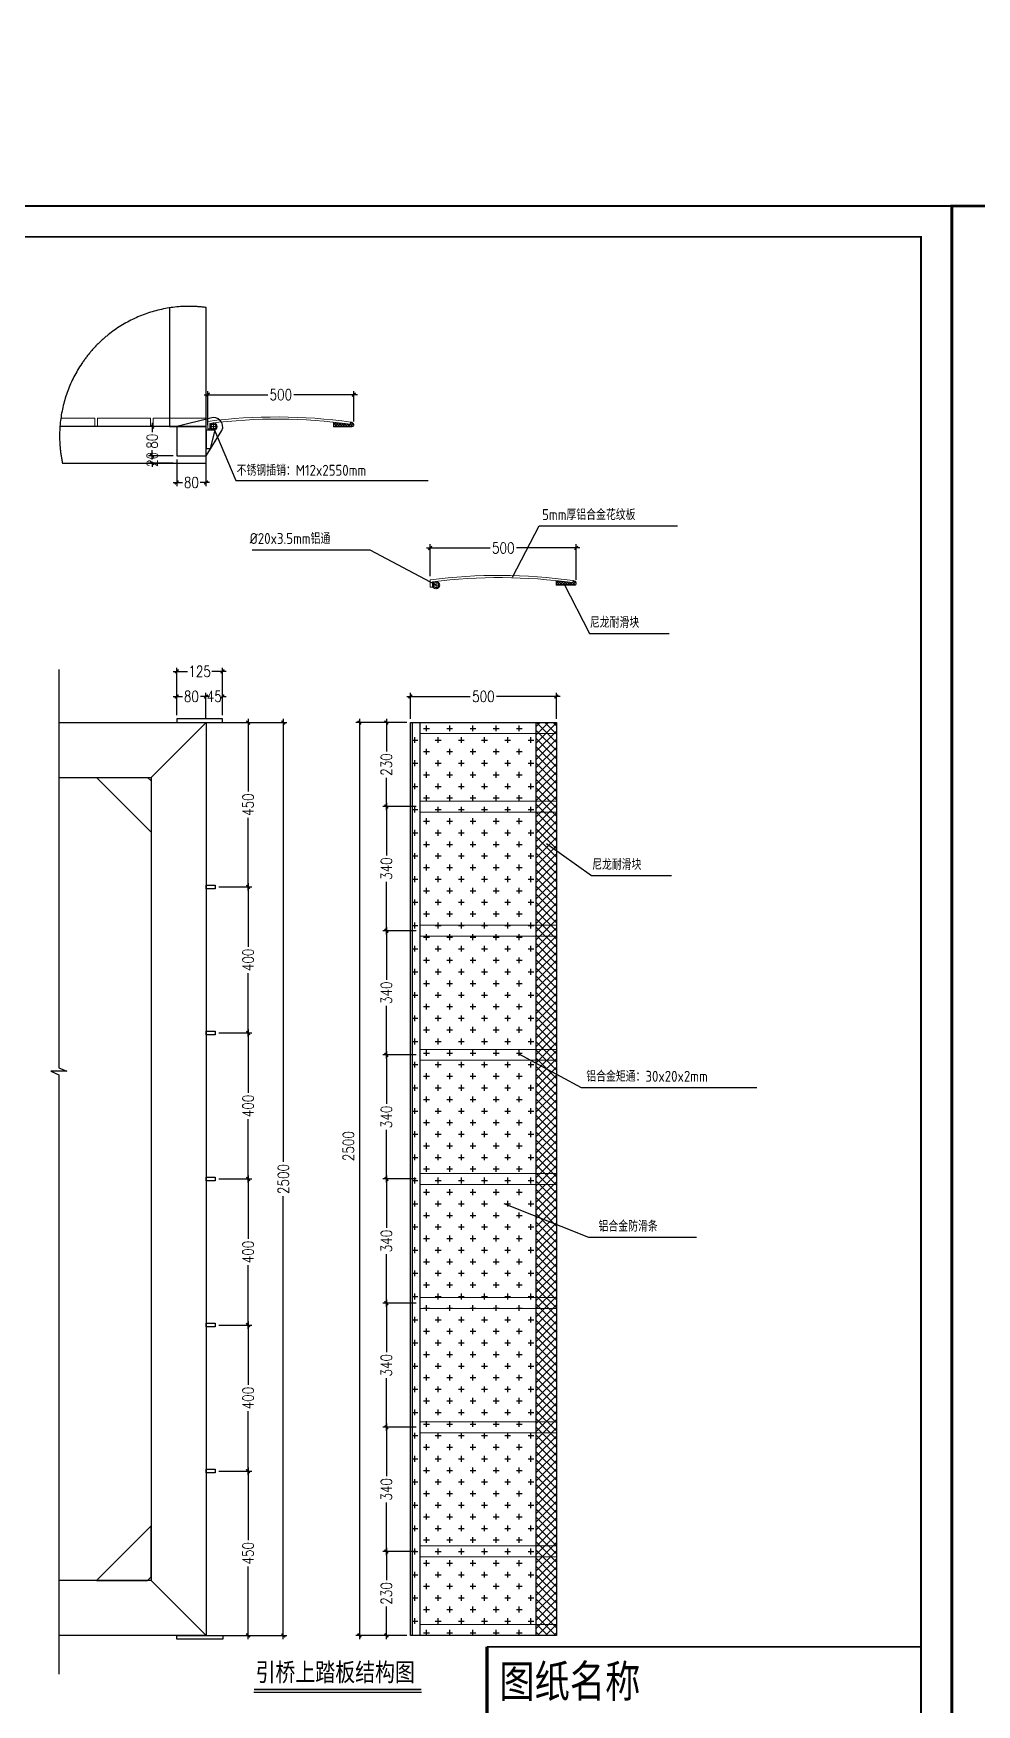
# Model space of a CAD drawing. Extents: x 15372 to 116961, y 24572 to 128109.
# Drawn here: x 28356 to 30938, y 27989 to 32566 of the extents above; entities that cross this region are included whole.
import ezdxf
from ezdxf.enums import TextEntityAlignment as Align

# ---------------------------------------------------------------- set-up
doc = ezdxf.new("R2010")
doc.units = 0
doc.header["$LTSCALE"] = 1000
doc.header["$MEASUREMENT"] = 0
for name, pattern in [('CENTER', [2, 1.25, -0.25, 0.25, -0.25]), ('DASH', [0.35, 0.25, -0.1]), ('DASHED', [0.75, 0.5, -0.25]), ('PHANTOM2', [1.25, 0.625, -0.125, 0.125, -0.125, 0.125, -0.125])]:
    doc.linetypes.add(name, pattern=pattern)
doc.layers.add('1', color=7, linetype='Continuous', true_color=0xffffff)
for name, color, linetype in [('100x100铝方通', 3, 'Continuous'), ('hjh文字', 7, 'Continuous'), ('HR-Aluminous', 4, 'Continuous'), ('HR-Break', 1, 'PHANTOM2'), ('HR-dimension', 9, 'Continuous'), ('HR-hatch', 8, 'Continuous'), ('HR-Index symbol', 35, 'Continuous'), ('HR-Zhuliang', 3, 'Continuous'), ('SGIDI_TK_TEXT', 3, 'Continuous'), ('标注', 9, 'Continuous'), ('连接端梁', 130, 'Continuous'), ('铝条', 31, 'Continuous'), ('铝通', 4, 'Continuous')]:
    doc.layers.add(name, color=color, linetype=linetype)
doc.layers.add('YLW-Background', color=45, linetype='Continuous', lineweight=5)
doc.layers.add('图框', color=7, linetype='Continuous', lineweight=13)
doc.styles.add('HZTXT', font='txtw.shx', dxfattribs={"width": 0.8, "bigfont": 'hztxtw.shx'})
doc.styles.get("Standard").update_dxf_attribs({"font": 'gbenor.shx', "bigfont": 'gbcbig.shx'})
doc.styles.add('工程字体', font='', dxfattribs={"width": 0.8})
doc.styles.get('工程字体').set_extended_font_data('SimSun')
doc.dimstyles.new('HR-A3-DIM-10', dxfattribs={"dimscale": 10, "dimtxt": 3, "dimasz": 1, "dimexe": 1, "dimexo": 1, "dimgap": 0.5, "dimtad": 0, "dimdec": 1, "dimrnd": 0.0005, "dimzin": 9, "dimdsep": 46, "dimtxsty": 'HZTXT', "dimblk": 'ARCHTICK', "dimcen": 0, "dimdle": 1, "dimclrd": 9, "dimclre": 9, "dimclrt": 2, "dimazin": 2, "dimtfac": 1, "dimtdec": 1, "dimtix": 1, "dimtofl": 0, "dimtmove": 2, "dimatfit": 3, "dimldrblk": 'ARCHTICK', "dimfxl": 1, "dimarcsym": 2})
doc.dimstyles.new('HR-BI-DIM5', dxfattribs={"dimscale": 6, "dimtxt": 5, "dimasz": 1, "dimexe": 1, "dimexo": 1.5, "dimgap": 2, "dimtad": 1, "dimdec": 1, "dimdsep": 46, "dimtxsty": 'HZTXT', "dimcen": 0, "dimdle": 1, "dimclrd": 256, "dimclre": 256, "dimclrt": 2, "dimadec": 1, "dimazin": 0, "dimtfac": 1, "dimtdec": 1, "dimtix": 1, "dimtmove": 2, "dimatfit": 3, "dimfxl": 1, "dimtfill": 1, "dimtolj": 1, "dimtzin": 0, "dimarcsym": 1})

# ---------------------------------------------------------------- blocks, each defined once
blk = doc.blocks.new('A$C148601bc')
at = {"layer": 'HR-dimension'}
blk.add_lwpolyline([(-5.8, -50), (6.7, 0), (-18.3, 0), (-18.3, -50)], close=True, dxfattribs=at)
blk = doc.blocks.new('_ArchTick')
at = {"color": 0, "linetype": 'ByBlock', "const_width": 0.4}
blk.add_lwpolyline([(-0.5, -0.5), (0.5, 0.5)], dxfattribs=at)
blk = doc.blocks.new('*D534')
at = {"layer": 'Defpoints', "color": 0, "ltscale": 1.5, "transparency": 16777216}
for p in [(28748.7, 31408.9), (28828.7, 31408.9), (28828.7, 31335.8)]:
    blk.add_point(p, dxfattribs=at)
at = {"layer": 'HR-dimension', "color": 9, "lineweight": -2, "ltscale": 1.5, "transparency": 16777216}
for p, q in [((28748.7, 31398.9), (28748.7, 31325.8)), ((28828.7, 31398.9), (28828.7, 31325.8)), ((28738.7, 31335.8), (28764.3, 31335.8)), ((28838.7, 31335.8), (28813.1, 31335.8))]:
    blk.add_line(p, q, dxfattribs=at)
at = {"layer": 'HR-dimension', "color": 9, "lineweight": -2, "ltscale": 1.5, "transparency": 16777216, "xscale": 10, "yscale": 10, "zscale": 10, "rotation": 180}
blk.add_blockref('_ArchTick', (28748.7, 31335.8), dxfattribs=at)
at = {"layer": 'HR-dimension', "color": 9, "lineweight": -2, "ltscale": 1.5, "transparency": 16777216, "xscale": 10, "yscale": 10, "zscale": 10}
blk.add_blockref('_ArchTick', (28828.7, 31335.8), dxfattribs=at)
at = {"layer": 'HR-dimension', "color": 2, "ltscale": 1.5, "transparency": 16777216, "insert": (28788.7, 31335.8), "char_height": 30, "attachment_point": 5, "style": 'HZTXT'}
blk.add_mtext('80', dxfattribs=at)
blk = doc.blocks.new('*D506')
at = {"layer": 'Defpoints', "color": 0, "ltscale": 1.5, "transparency": 16777216}
for p in [(28681.3, 31408.9), (28748.7, 31408.9), (28748.7, 31388.9)]:
    blk.add_point(p, dxfattribs=at)
at = {"layer": 'HR-dimension', "color": 9, "lineweight": -2, "ltscale": 1.5, "transparency": 16777216}
for p, q in [((28738.7, 31408.9), (28671.3, 31408.9)), ((28681.3, 31408.9), (28681.3, 31418.9)), ((28738.7, 31388.9), (28671.3, 31388.9)), ((28681.3, 31388.9), (28681.3, 31378.9))]:
    blk.add_line(p, q, dxfattribs=at)
at = {"layer": 'HR-dimension', "color": 9, "lineweight": -2, "ltscale": 1.5, "transparency": 16777216, "xscale": 10, "yscale": 10, "zscale": 10}
for p, rotation in [((28681.3, 31408.9), 270), ((28681.3, 31388.9), 90)]:
    blk.add_blockref('_ArchTick', p, dxfattribs=dict(at, rotation=rotation))
at = {"layer": 'HR-dimension', "color": 2, "ltscale": 1.5, "transparency": 16777216, "insert": (28681.3, 31398.9), "char_height": 30, "attachment_point": 5, "rotation": 90, "style": 'HZTXT'}
blk.add_mtext('20', dxfattribs=at)
blk = doc.blocks.new('*D535')
at = {"layer": 'Defpoints', "color": 0, "ltscale": 1.5, "transparency": 16777216}
for p in [(28681.3, 31488.9), (28748.7, 31488.9), (28748.7, 31408.9)]:
    blk.add_point(p, dxfattribs=at)
at = {"layer": 'HR-dimension', "color": 9, "lineweight": -2, "ltscale": 1.5, "transparency": 16777216}
for p, q in [((28738.7, 31488.9), (28671.3, 31488.9)), ((28681.3, 31498.9), (28681.3, 31473.3)), ((28738.7, 31408.9), (28671.3, 31408.9)), ((28681.3, 31398.9), (28681.3, 31424.5))]:
    blk.add_line(p, q, dxfattribs=at)
at = {"layer": 'HR-dimension', "color": 9, "lineweight": -2, "ltscale": 1.5, "transparency": 16777216, "xscale": 10, "yscale": 10, "zscale": 10}
for p, rotation in [((28681.3, 31488.9), 90), ((28681.3, 31408.9), 270)]:
    blk.add_blockref('_ArchTick', p, dxfattribs=dict(at, rotation=rotation))
at = {"layer": 'HR-dimension', "color": 2, "ltscale": 1.5, "transparency": 16777216, "insert": (28681.3, 31448.9), "char_height": 30, "attachment_point": 5, "rotation": 90, "style": 'HZTXT'}
blk.add_mtext('80', dxfattribs=at)
blk = doc.blocks.new('A$C46522D11')
for p, q in [((0, 17.1), (8.2, 25.2)), ((2.9, 12.7), (0.5, 15.1)), ((10.4, 12.2), (1.4, 21.3)), ((2.8, 12.8), (9.5, 19.5)), ((5, 12.2), (55.3, 12.2)), ((9.4, 20.3), (5.3, 24.5)), ((9.6, 19.3), (8.9, 25.2)), ((9.3, 12.2), (17.2, 20.1)), ((9.6, 19.3), (55.3, 24.4)), ((17.5, 12.2), (10.4, 19.4)), ((16.4, 12.2), (25.2, 21)), ((24.6, 12.2), (16.7, 20.1)), ((31.6, 12.2), (23.1, 20.8)), ((23.5, 12.2), (33.2, 21.9)), ((38.7, 12.2), (29.5, 21.5)), ((30.5, 12.2), (41.1, 22.8)), ((45.8, 12.2), (35.8, 22.2)), ((37.6, 12.2), (49.1, 23.7)), ((52.9, 12.2), (42.2, 22.9)), ((44.7, 12.2), (55.3, 22.8)), ((55.3, 16.9), (48.5, 23.6)), ((51.8, 12.2), (55.3, 15.7)), ((55.3, 24), (54.9, 24.4)), ((55.3, 12.2), (55.3, 24.4))]:
    blk.add_line(p, q)
at = {"color": 1, "linetype": 'CENTER', "ltscale": 10.16}
for p, q in [((372.9, 11), (394.9, 11)), ((383.9, 0), (383.9, 22))]:
    blk.add_line(p, q, dxfattribs=at)
blk.add_lwpolyline([(399.9, 5.2), (399.9, 25.2, 0.066496), (8.9, 25.2), (9.6, 19.3, -0.065854), (393.9, 19.9), (393.9, 5.2)], format="xyb", close=True)
for radius in [10, 7]:
    blk.add_circle((383.9, 11), radius)
for centre, radius, start, end in [((5, 17.2), 5, 165.5225, 270), ((8.9, 16.2), 9, 90, 165.5225)]:
    blk.add_arc(centre, radius, start, end)
blk = doc.blocks.new('A$C848c3b45')
at = {"layer": '图框', "lineweight": 0, "xscale": -1, "rotation": 359.6607206610116}
blk.add_blockref('A$C46522D11', (383.8, -13.3), dxfattribs=at)
blk = doc.blocks.new('*D536')
at = {"layer": 'Defpoints', "color": 0, "ltscale": 1.5, "transparency": 16777216}
for p in [(28873.7, 30818.5), (28748.7, 30688.3), (28873.7, 30688.3)]:
    blk.add_point(p, dxfattribs=at)
at = {"layer": 'HR-dimension', "color": 9, "lineweight": -2, "ltscale": 1.5, "transparency": 16777216}
for p, q in [((28738.7, 30818.5), (28777.7, 30818.5)), ((28748.7, 30698.3), (28748.7, 30828.5)), ((28883.7, 30818.5), (28844.8, 30818.5)), ((28873.7, 30698.3), (28873.7, 30828.5))]:
    blk.add_line(p, q, dxfattribs=at)
at = {"layer": 'HR-dimension', "color": 9, "lineweight": -2, "ltscale": 1.5, "transparency": 16777216, "xscale": 10, "yscale": 10, "zscale": 10, "rotation": 180}
blk.add_blockref('_ArchTick', (28748.7, 30818.5), dxfattribs=at)
at = {"layer": 'HR-dimension', "color": 9, "lineweight": -2, "ltscale": 1.5, "transparency": 16777216, "xscale": 10, "yscale": 10, "zscale": 10}
blk.add_blockref('_ArchTick', (28873.7, 30818.5), dxfattribs=at)
at = {"layer": 'HR-dimension', "color": 2, "ltscale": 1.5, "transparency": 16777216, "insert": (28811.2, 30818.5), "char_height": 30, "attachment_point": 5, "style": 'HZTXT'}
blk.add_mtext('125', dxfattribs=at)
blk = doc.blocks.new('*D537')
at = {"layer": 'Defpoints', "color": 0, "ltscale": 1.5, "transparency": 16777216}
for p in [(28828.7, 30749.8), (28748.7, 30688.3), (28828.7, 30678.3)]:
    blk.add_point(p, dxfattribs=at)
at = {"layer": 'HR-dimension', "color": 9, "lineweight": -2, "ltscale": 1.5, "transparency": 16777216}
for p, q in [((28748.7, 30698.3), (28748.7, 30759.8)), ((28828.7, 30688.3), (28828.7, 30759.8)), ((28738.7, 30749.8), (28764.3, 30749.8)), ((28838.7, 30749.8), (28813.2, 30749.8))]:
    blk.add_line(p, q, dxfattribs=at)
at = {"layer": 'HR-dimension', "color": 9, "lineweight": -2, "ltscale": 1.5, "transparency": 16777216, "xscale": 10, "yscale": 10, "zscale": 10, "rotation": 180}
blk.add_blockref('_ArchTick', (28748.7, 30749.8), dxfattribs=at)
at = {"layer": 'HR-dimension', "color": 9, "lineweight": -2, "ltscale": 1.5, "transparency": 16777216, "xscale": 10, "yscale": 10, "zscale": 10}
blk.add_blockref('_ArchTick', (28828.7, 30749.8), dxfattribs=at)
at = {"layer": 'HR-dimension', "color": 2, "ltscale": 1.5, "transparency": 16777216, "insert": (28788.7, 30749.8), "char_height": 30, "attachment_point": 5, "style": 'HZTXT'}
blk.add_mtext('80', dxfattribs=at)
blk = doc.blocks.new('*D538')
at = {"layer": 'Defpoints', "color": 0, "ltscale": 1.5, "transparency": 16777216}
for p in [(28873.7, 30749.8), (28828.7, 30678.3), (28873.7, 30688.3)]:
    blk.add_point(p, dxfattribs=at)
at = {"layer": 'HR-dimension', "color": 9, "lineweight": -2, "ltscale": 1.5, "transparency": 16777216}
for p, q in [((28828.7, 30688.3), (28828.7, 30759.8)), ((28873.7, 30698.3), (28873.7, 30759.8)), ((28828.7, 30749.8), (28818.7, 30749.8)), ((28873.7, 30749.8), (28883.7, 30749.8))]:
    blk.add_line(p, q, dxfattribs=at)
at = {"layer": 'HR-dimension', "color": 9, "lineweight": -2, "ltscale": 1.5, "transparency": 16777216, "xscale": 10, "yscale": 10, "zscale": 10}
blk.add_blockref('_ArchTick', (28828.7, 30749.8), dxfattribs=at)
at = {"layer": 'HR-dimension', "color": 9, "lineweight": -2, "ltscale": 1.5, "transparency": 16777216, "xscale": 10, "yscale": 10, "zscale": 10, "rotation": 180}
blk.add_blockref('_ArchTick', (28873.7, 30749.8), dxfattribs=at)
at = {"layer": 'HR-dimension', "color": 2, "ltscale": 1.5, "transparency": 16777216, "insert": (28851.2, 30749.8), "char_height": 30, "attachment_point": 5, "style": 'HZTXT'}
blk.add_mtext('45', dxfattribs=at)
blk = doc.blocks.new('*D539')
at = {"layer": 'Defpoints', "color": 0, "ltscale": 1.5, "transparency": 16777216}
for p in [(28828.7, 30678.3), (28853.7, 30228.3), (28944, 30228.3)]:
    blk.add_point(p, dxfattribs=at)
at = {"layer": 'HR-dimension', "color": 9, "lineweight": -2, "ltscale": 1.5, "transparency": 16777216}
for p, q in [((28838.7, 30678.3), (28954, 30678.3)), ((28944, 30688.3), (28944, 30489.2)), ((28944, 30218.3), (28944, 30417.4)), ((28863.7, 30228.3), (28954, 30228.3))]:
    blk.add_line(p, q, dxfattribs=at)
at = {"layer": 'HR-dimension', "color": 9, "lineweight": -2, "ltscale": 1.5, "transparency": 16777216, "xscale": 10, "yscale": 10, "zscale": 10}
for p, rotation in [((28944, 30678.3), 90), ((28944, 30228.3), 270)]:
    blk.add_blockref('_ArchTick', p, dxfattribs=dict(at, rotation=rotation))
at = {"layer": 'HR-dimension', "color": 2, "ltscale": 1.5, "transparency": 16777216, "insert": (28944, 30453.3), "char_height": 30, "attachment_point": 5, "rotation": 90, "style": 'HZTXT'}
blk.add_mtext('450', dxfattribs=at)
blk = doc.blocks.new('*D540')
at = {"layer": 'Defpoints', "color": 0, "ltscale": 1.5, "transparency": 16777216}
for p in [(28853.7, 30228.3), (28853.7, 29828.3), (28944, 29828.3)]:
    blk.add_point(p, dxfattribs=at)
at = {"layer": 'HR-dimension', "color": 9, "lineweight": -2, "ltscale": 1.5, "transparency": 16777216}
for p, q in [((28863.7, 30228.3), (28954, 30228.3)), ((28944, 30238.3), (28944, 30064.2)), ((28944, 29818.3), (28944, 29992.4)), ((28863.7, 29828.3), (28954, 29828.3))]:
    blk.add_line(p, q, dxfattribs=at)
at = {"layer": 'HR-dimension', "color": 9, "lineweight": -2, "ltscale": 1.5, "transparency": 16777216, "xscale": 10, "yscale": 10, "zscale": 10}
for p, rotation in [((28944, 30228.3), 90), ((28944, 29828.3), 270)]:
    blk.add_blockref('_ArchTick', p, dxfattribs=dict(at, rotation=rotation))
at = {"layer": 'HR-dimension', "color": 2, "ltscale": 1.5, "transparency": 16777216, "insert": (28944, 30028.3), "char_height": 30, "attachment_point": 5, "rotation": 90, "style": 'HZTXT'}
blk.add_mtext('400', dxfattribs=at)
blk = doc.blocks.new('*D541')
at = {"layer": 'Defpoints', "color": 0, "ltscale": 1.5, "transparency": 16777216}
for p in [(28853.7, 29828.3), (28853.7, 29428.3), (28944, 29428.3)]:
    blk.add_point(p, dxfattribs=at)
at = {"layer": 'HR-dimension', "color": 9, "lineweight": -2, "ltscale": 1.5, "transparency": 16777216}
for p, q in [((28863.7, 29828.3), (28954, 29828.3)), ((28944, 29838.3), (28944, 29664.2)), ((28944, 29418.3), (28944, 29592.4)), ((28863.7, 29428.3), (28954, 29428.3))]:
    blk.add_line(p, q, dxfattribs=at)
at = {"layer": 'HR-dimension', "color": 9, "lineweight": -2, "ltscale": 1.5, "transparency": 16777216, "xscale": 10, "yscale": 10, "zscale": 10}
for p, rotation in [((28944, 29828.3), 90), ((28944, 29428.3), 270)]:
    blk.add_blockref('_ArchTick', p, dxfattribs=dict(at, rotation=rotation))
at = {"layer": 'HR-dimension', "color": 2, "ltscale": 1.5, "transparency": 16777216, "insert": (28944, 29628.3), "char_height": 30, "attachment_point": 5, "rotation": 90, "style": 'HZTXT'}
blk.add_mtext('400', dxfattribs=at)
blk = doc.blocks.new('*D542')
at = {"layer": 'Defpoints', "color": 0, "ltscale": 1.5, "transparency": 16777216}
for p in [(28853.7, 29428.3), (28853.7, 29028.3), (28944, 29028.3)]:
    blk.add_point(p, dxfattribs=at)
at = {"layer": 'HR-dimension', "color": 9, "lineweight": -2, "ltscale": 1.5, "transparency": 16777216}
for p, q in [((28944, 29438.3), (28944, 29264.2)), ((28863.7, 29428.3), (28954, 29428.3)), ((28944, 29018.3), (28944, 29192.4)), ((28863.7, 29028.3), (28954, 29028.3))]:
    blk.add_line(p, q, dxfattribs=at)
at = {"layer": 'HR-dimension', "color": 9, "lineweight": -2, "ltscale": 1.5, "transparency": 16777216, "xscale": 10, "yscale": 10, "zscale": 10}
for p, rotation in [((28944, 29428.3), 90), ((28944, 29028.3), 270)]:
    blk.add_blockref('_ArchTick', p, dxfattribs=dict(at, rotation=rotation))
at = {"layer": 'HR-dimension', "color": 2, "ltscale": 1.5, "transparency": 16777216, "insert": (28944, 29228.3), "char_height": 30, "attachment_point": 5, "rotation": 90, "style": 'HZTXT'}
blk.add_mtext('400', dxfattribs=at)
blk = doc.blocks.new('*D543')
at = {"layer": 'Defpoints', "color": 0, "ltscale": 1.5, "transparency": 16777216}
for p in [(28853.7, 29028.3), (28853.7, 28628.3), (28943.9, 28628.3)]:
    blk.add_point(p, dxfattribs=at)
at = {"layer": 'HR-dimension', "color": 9, "lineweight": -2, "ltscale": 1.5, "transparency": 16777216}
for p, q in [((28863.7, 29028.3), (28953.9, 29028.3)), ((28943.9, 29038.3), (28943.9, 28864.2)), ((28943.9, 28618.3), (28943.9, 28792.4)), ((28863.7, 28628.3), (28953.9, 28628.3))]:
    blk.add_line(p, q, dxfattribs=at)
at = {"layer": 'HR-dimension', "color": 9, "lineweight": -2, "ltscale": 1.5, "transparency": 16777216, "xscale": 10, "yscale": 10, "zscale": 10}
for p, rotation in [((28943.9, 29028.3), 90), ((28943.9, 28628.3), 270)]:
    blk.add_blockref('_ArchTick', p, dxfattribs=dict(at, rotation=rotation))
at = {"layer": 'HR-dimension', "color": 2, "ltscale": 1.5, "transparency": 16777216, "insert": (28943.9, 28828.3), "char_height": 30, "attachment_point": 5, "rotation": 90, "style": 'HZTXT'}
blk.add_mtext('400', dxfattribs=at)
blk = doc.blocks.new('*D544')
at = {"layer": 'Defpoints', "color": 0, "ltscale": 1.5, "transparency": 16777216}
for p in [(28828.7, 30678.3), (28828.7, 28178.3), (29040.4, 28178.3)]:
    blk.add_point(p, dxfattribs=at)
at = {"layer": 'HR-dimension', "color": 9, "lineweight": -2, "ltscale": 1.5, "transparency": 16777216}
for p, q in [((28838.7, 30678.3), (29050.4, 30678.3)), ((29040.4, 30688.3), (29040.4, 29475.6)), ((29040.4, 28168.3), (29040.4, 29381)), ((28838.7, 28178.3), (29050.4, 28178.3))]:
    blk.add_line(p, q, dxfattribs=at)
at = {"layer": 'HR-dimension', "color": 9, "lineweight": -2, "ltscale": 1.5, "transparency": 16777216, "xscale": 10, "yscale": 10, "zscale": 10}
for p, rotation in [((29040.4, 30678.3), 90), ((29040.4, 28178.3), 270)]:
    blk.add_blockref('_ArchTick', p, dxfattribs=dict(at, rotation=rotation))
at = {"layer": 'HR-dimension', "color": 2, "ltscale": 1.5, "transparency": 16777216, "insert": (29040.4, 29428.3), "char_height": 30, "attachment_point": 5, "rotation": 90, "style": 'HZTXT'}
blk.add_mtext('2500', dxfattribs=at)
blk = doc.blocks.new('*D507')
at = {"layer": 'Defpoints', "color": 0, "ltscale": 1.5, "transparency": 16777216}
for p in [(29233.6, 31576.3), (29233.6, 31493.3), (28833.5, 31483.2)]:
    blk.add_point(p, dxfattribs=at)
at = {"layer": 'HR-dimension', "color": 9, "lineweight": -2, "ltscale": 1.5, "transparency": 16777216}
for p, q in [((28833.5, 31493.2), (28833.5, 31586.3)), ((29233.6, 31503.3), (29233.6, 31586.3)), ((28823.5, 31576.3), (28997.7, 31576.3)), ((29243.6, 31576.3), (29069.4, 31576.3))]:
    blk.add_line(p, q, dxfattribs=at)
at = {"layer": 'HR-dimension', "color": 9, "lineweight": -2, "ltscale": 1.5, "transparency": 16777216, "xscale": 10, "yscale": 10, "zscale": 10, "rotation": 180}
blk.add_blockref('_ArchTick', (28833.5, 31576.3), dxfattribs=at)
at = {"layer": 'HR-dimension', "color": 9, "lineweight": -2, "ltscale": 1.5, "transparency": 16777216, "xscale": 10, "yscale": 10, "zscale": 10}
blk.add_blockref('_ArchTick', (29233.6, 31576.3), dxfattribs=at)
at = {"layer": 'HR-dimension', "color": 2, "ltscale": 1.5, "transparency": 16777216, "insert": (29033.6, 31576.3), "char_height": 30, "attachment_point": 5, "style": 'HZTXT'}
blk.add_mtext('{\\Ftxtw,hztxtw|c134;500}', dxfattribs=at)
blk = doc.blocks.new('*D508')
at = {"layer": 'Defpoints', "color": 0, "ltscale": 1.5, "transparency": 16777216}
for p in [(29842.6, 31156.5), (29442.6, 31069.2), (29842.6, 31059.3)]:
    blk.add_point(p, dxfattribs=at)
at = {"layer": 'HR-dimension', "color": 9, "lineweight": -2, "ltscale": 1.5, "transparency": 16777216}
for p, q in [((29432.6, 31156.5), (29606.7, 31156.5)), ((29442.6, 31079.2), (29442.6, 31166.5)), ((29852.6, 31156.5), (29678.5, 31156.5)), ((29842.6, 31069.3), (29842.6, 31166.5))]:
    blk.add_line(p, q, dxfattribs=at)
at = {"layer": 'HR-dimension', "color": 9, "lineweight": -2, "ltscale": 1.5, "transparency": 16777216, "xscale": 10, "yscale": 10, "zscale": 10, "rotation": 180}
blk.add_blockref('_ArchTick', (29442.6, 31156.5), dxfattribs=at)
at = {"layer": 'HR-dimension', "color": 9, "lineweight": -2, "ltscale": 1.5, "transparency": 16777216, "xscale": 10, "yscale": 10, "zscale": 10}
blk.add_blockref('_ArchTick', (29842.6, 31156.5), dxfattribs=at)
at = {"layer": 'HR-dimension', "color": 2, "ltscale": 1.5, "transparency": 16777216, "insert": (29642.6, 31156.5), "char_height": 30, "attachment_point": 5, "style": 'HZTXT'}
blk.add_mtext('{\\Ftxtw,hztxtw|c134;500}', dxfattribs=at)
blk = doc.blocks.new('*D545')
at = {"layer": 'Defpoints', "color": 0, "ltscale": 1.5, "transparency": 16777216}
for p in [(29388.2, 30678.3), (29322.6, 30448.3), (29414.2, 30448.3)]:
    blk.add_point(p, dxfattribs=at)
at = {"layer": 'HR-dimension', "color": 9, "lineweight": -2, "ltscale": 1.5, "transparency": 16777216}
for p, q in [((29378.2, 30678.3), (29312.6, 30678.3)), ((29322.6, 30688.3), (29322.6, 30599.2)), ((29322.6, 30438.3), (29322.6, 30527.4)), ((29404.2, 30448.3), (29312.6, 30448.3))]:
    blk.add_line(p, q, dxfattribs=at)
at = {"layer": 'HR-dimension', "color": 9, "lineweight": -2, "ltscale": 1.5, "transparency": 16777216, "xscale": 10, "yscale": 10, "zscale": 10}
for p, rotation in [((29322.6, 30678.3), 90), ((29322.6, 30448.3), 270)]:
    blk.add_blockref('_ArchTick', p, dxfattribs=dict(at, rotation=rotation))
at = {"layer": 'HR-dimension', "color": 2, "ltscale": 1.5, "transparency": 16777216, "insert": (29322.6, 30563.3), "char_height": 30, "attachment_point": 5, "rotation": 90, "style": 'HZTXT'}
blk.add_mtext('230', dxfattribs=at)
blk = doc.blocks.new('*D546')
at = {"layer": 'Defpoints', "color": 0, "ltscale": 1.5, "transparency": 16777216}
for p in [(29414.2, 30448.3), (29322.6, 30108.3), (29414.2, 30108.3)]:
    blk.add_point(p, dxfattribs=at)
at = {"layer": 'HR-dimension', "color": 9, "lineweight": -2, "ltscale": 1.5, "transparency": 16777216}
for p, q in [((29404.2, 30448.3), (29312.6, 30448.3)), ((29322.6, 30458.3), (29322.6, 30314.2)), ((29322.6, 30098.3), (29322.6, 30242.4)), ((29404.2, 30108.3), (29312.6, 30108.3))]:
    blk.add_line(p, q, dxfattribs=at)
at = {"layer": 'HR-dimension', "color": 9, "lineweight": -2, "ltscale": 1.5, "transparency": 16777216, "xscale": 10, "yscale": 10, "zscale": 10}
for p, rotation in [((29322.6, 30448.3), 90), ((29322.6, 30108.3), 270)]:
    blk.add_blockref('_ArchTick', p, dxfattribs=dict(at, rotation=rotation))
at = {"layer": 'HR-dimension', "color": 2, "ltscale": 1.5, "transparency": 16777216, "insert": (29322.6, 30278.3), "char_height": 30, "attachment_point": 5, "rotation": 90, "style": 'HZTXT'}
blk.add_mtext('340', dxfattribs=at)
blk = doc.blocks.new('*D547')
at = {"layer": 'Defpoints', "color": 0, "ltscale": 1.5, "transparency": 16777216}
for p in [(29414.2, 30108.3), (29322.6, 29768.3), (29414.2, 29768.3)]:
    blk.add_point(p, dxfattribs=at)
at = {"layer": 'HR-dimension', "color": 9, "lineweight": -2, "ltscale": 1.5, "transparency": 16777216}
for p, q in [((29322.6, 30118.3), (29322.6, 29974.2)), ((29404.2, 30108.3), (29312.6, 30108.3)), ((29322.6, 29758.3), (29322.6, 29902.5)), ((29404.2, 29768.3), (29312.6, 29768.3))]:
    blk.add_line(p, q, dxfattribs=at)
at = {"layer": 'HR-dimension', "color": 9, "lineweight": -2, "ltscale": 1.5, "transparency": 16777216, "xscale": 10, "yscale": 10, "zscale": 10}
for p, rotation in [((29322.6, 30108.3), 90), ((29322.6, 29768.3), 270)]:
    blk.add_blockref('_ArchTick', p, dxfattribs=dict(at, rotation=rotation))
at = {"layer": 'HR-dimension', "color": 2, "ltscale": 1.5, "transparency": 16777216, "insert": (29322.6, 29938.3), "char_height": 30, "attachment_point": 5, "rotation": 90, "style": 'HZTXT'}
blk.add_mtext('340', dxfattribs=at)
blk = doc.blocks.new('*D548')
at = {"layer": 'Defpoints', "color": 0, "ltscale": 1.5, "transparency": 16777216}
for p in [(29414.2, 29768.3), (29322.6, 29428.3), (29414.2, 29428.3)]:
    blk.add_point(p, dxfattribs=at)
at = {"layer": 'HR-dimension', "color": 9, "lineweight": -2, "ltscale": 1.5, "transparency": 16777216}
for p, q in [((29404.2, 29768.3), (29312.6, 29768.3)), ((29322.6, 29778.3), (29322.6, 29634.2)), ((29322.6, 29418.3), (29322.6, 29562.5)), ((29404.2, 29428.3), (29312.6, 29428.3))]:
    blk.add_line(p, q, dxfattribs=at)
at = {"layer": 'HR-dimension', "color": 9, "lineweight": -2, "ltscale": 1.5, "transparency": 16777216, "xscale": 10, "yscale": 10, "zscale": 10}
for p, rotation in [((29322.6, 29768.3), 90), ((29322.6, 29428.3), 270)]:
    blk.add_blockref('_ArchTick', p, dxfattribs=dict(at, rotation=rotation))
at = {"layer": 'HR-dimension', "color": 2, "ltscale": 1.5, "transparency": 16777216, "insert": (29322.6, 29598.3), "char_height": 30, "attachment_point": 5, "rotation": 90, "style": 'HZTXT'}
blk.add_mtext('340', dxfattribs=at)
blk = doc.blocks.new('*D549')
at = {"layer": 'Defpoints', "color": 0, "ltscale": 1.5, "transparency": 16777216}
for p in [(29414.2, 29428.3), (29322.6, 29088.3), (29414.2, 29088.3)]:
    blk.add_point(p, dxfattribs=at)
at = {"layer": 'HR-dimension', "color": 9, "lineweight": -2, "ltscale": 1.5, "transparency": 16777216}
for p, q in [((29322.6, 29438.3), (29322.6, 29294.2)), ((29404.2, 29428.3), (29312.6, 29428.3)), ((29322.6, 29078.3), (29322.6, 29222.4)), ((29404.2, 29088.3), (29312.6, 29088.3))]:
    blk.add_line(p, q, dxfattribs=at)
at = {"layer": 'HR-dimension', "color": 9, "lineweight": -2, "ltscale": 1.5, "transparency": 16777216, "xscale": 10, "yscale": 10, "zscale": 10}
for p, rotation in [((29322.6, 29428.3), 90), ((29322.6, 29088.3), 270)]:
    blk.add_blockref('_ArchTick', p, dxfattribs=dict(at, rotation=rotation))
at = {"layer": 'HR-dimension', "color": 2, "ltscale": 1.5, "transparency": 16777216, "insert": (29322.6, 29258.3), "char_height": 30, "attachment_point": 5, "rotation": 90, "style": 'HZTXT'}
blk.add_mtext('340', dxfattribs=at)
blk = doc.blocks.new('*D550')
at = {"layer": 'Defpoints', "color": 0, "ltscale": 1.5, "transparency": 16777216}
for p in [(29414.2, 29088.3), (29322.6, 28748.3), (29414.2, 28748.3)]:
    blk.add_point(p, dxfattribs=at)
at = {"layer": 'HR-dimension', "color": 9, "lineweight": -2, "ltscale": 1.5, "transparency": 16777216}
for p, q in [((29404.2, 29088.3), (29312.6, 29088.3)), ((29322.6, 29098.3), (29322.6, 28954.2)), ((29322.6, 28738.3), (29322.6, 28882.4)), ((29404.2, 28748.3), (29312.6, 28748.3))]:
    blk.add_line(p, q, dxfattribs=at)
at = {"layer": 'HR-dimension', "color": 9, "lineweight": -2, "ltscale": 1.5, "transparency": 16777216, "xscale": 10, "yscale": 10, "zscale": 10}
for p, rotation in [((29322.6, 29088.3), 90), ((29322.6, 28748.3), 270)]:
    blk.add_blockref('_ArchTick', p, dxfattribs=dict(at, rotation=rotation))
at = {"layer": 'HR-dimension', "color": 2, "ltscale": 1.5, "transparency": 16777216, "insert": (29322.6, 28918.3), "char_height": 30, "attachment_point": 5, "rotation": 90, "style": 'HZTXT'}
blk.add_mtext('340', dxfattribs=at)
blk = doc.blocks.new('*D551')
at = {"layer": 'Defpoints', "color": 0, "ltscale": 1.5, "transparency": 16777216}
for p in [(29388.2, 30678.3), (29248.8, 28178.3), (29388.2, 28178.3)]:
    blk.add_point(p, dxfattribs=at)
at = {"layer": 'HR-dimension', "color": 9, "lineweight": -2, "ltscale": 1.5, "transparency": 16777216}
for p, q in [((29378.2, 30678.3), (29238.8, 30678.3)), ((29248.8, 30688.3), (29248.8, 28168.3)), ((29378.2, 28178.3), (29238.8, 28178.3))]:
    blk.add_line(p, q, dxfattribs=at)
at = {"layer": 'HR-dimension', "color": 9, "lineweight": -2, "ltscale": 1.5, "transparency": 16777216, "xscale": 10, "yscale": 10, "zscale": 10}
for p, rotation in [((29248.8, 30678.3), 90), ((29248.8, 28178.3), 270)]:
    blk.add_blockref('_ArchTick', p, dxfattribs=dict(at, rotation=rotation))
at = {"layer": 'HR-dimension', "color": 2, "ltscale": 1.5, "transparency": 16777216, "insert": (29218.8, 29518.3), "char_height": 30, "attachment_point": 5, "rotation": 90, "style": 'HZTXT'}
blk.add_mtext('2500', dxfattribs=at)
blk = doc.blocks.new('*D552')
at = {"layer": 'Defpoints', "color": 0, "ltscale": 1.5, "transparency": 16777216}
for p in [(29788.2, 30749.8), (29388.2, 30678.3), (29788.2, 30678.3)]:
    blk.add_point(p, dxfattribs=at)
at = {"layer": 'HR-dimension', "color": 9, "lineweight": -2, "ltscale": 1.5, "transparency": 16777216}
for p, q in [((29388.2, 30688.3), (29388.2, 30759.8)), ((29788.2, 30688.3), (29788.2, 30759.8)), ((29378.2, 30749.8), (29552.4, 30749.8)), ((29798.2, 30749.8), (29624.1, 30749.8))]:
    blk.add_line(p, q, dxfattribs=at)
at = {"layer": 'HR-dimension', "color": 9, "lineweight": -2, "ltscale": 1.5, "transparency": 16777216, "xscale": 10, "yscale": 10, "zscale": 10, "rotation": 180}
blk.add_blockref('_ArchTick', (29388.2, 30749.8), dxfattribs=at)
at = {"layer": 'HR-dimension', "color": 9, "lineweight": -2, "ltscale": 1.5, "transparency": 16777216, "xscale": 10, "yscale": 10, "zscale": 10}
blk.add_blockref('_ArchTick', (29788.2, 30749.8), dxfattribs=at)
at = {"layer": 'HR-dimension', "color": 2, "ltscale": 1.5, "transparency": 16777216, "insert": (29588.2, 30749.8), "char_height": 30, "attachment_point": 5, "style": 'HZTXT'}
blk.add_mtext('{\\Ftxtw,hztxtw|c134;500}', dxfattribs=at)
blk = doc.blocks.new('*U253')
blk.add_line((0, 0), (45.84, 0))
at = {"const_width": 0.5}
blk.add_lwpolyline([(0, 0.75), (45.84, 0.75)], dxfattribs=at)
at = {"style": '工程字体', "width": 0.8}
blk.add_attdef('图名标注', (0.42, 3), '', height=5, dxfattribs=at)
blk = doc.blocks.new('*D553')
at = {"layer": 'Defpoints', "color": 0, "ltscale": 1.5, "transparency": 16777216}
for p in [(28853.7, 28628.3), (28828.7, 28178.3), (28943.9, 28178.3)]:
    blk.add_point(p, dxfattribs=at)
at = {"layer": 'HR-dimension', "color": 9, "lineweight": -2, "ltscale": 1.5, "transparency": 16777216}
for p, q in [((28863.7, 28628.3), (28953.9, 28628.3)), ((28943.9, 28638.3), (28943.9, 28439.2)), ((28943.9, 28168.3), (28943.9, 28367.4)), ((28838.7, 28178.3), (28953.9, 28178.3))]:
    blk.add_line(p, q, dxfattribs=at)
at = {"layer": 'HR-dimension', "color": 9, "lineweight": -2, "ltscale": 1.5, "transparency": 16777216, "xscale": 10, "yscale": 10, "zscale": 10}
for p, rotation in [((28943.9, 28628.3), 90), ((28943.9, 28178.3), 270)]:
    blk.add_blockref('_ArchTick', p, dxfattribs=dict(at, rotation=rotation))
at = {"layer": 'HR-dimension', "color": 2, "ltscale": 1.5, "transparency": 16777216, "insert": (28943.9, 28403.3), "char_height": 30, "attachment_point": 5, "rotation": 90, "style": 'HZTXT'}
blk.add_mtext('450', dxfattribs=at)
blk = doc.blocks.new('*D554')
at = {"layer": 'Defpoints', "color": 0, "ltscale": 1.5, "transparency": 16777216}
for p in [(29322.6, 28408.3), (29414.2, 28408.3), (29388.2, 28178.3)]:
    blk.add_point(p, dxfattribs=at)
at = {"layer": 'HR-dimension', "color": 9, "lineweight": -2, "ltscale": 1.5, "transparency": 16777216}
for p, q in [((29404.2, 28408.3), (29312.6, 28408.3)), ((29322.6, 28418.3), (29322.6, 28329.2)), ((29322.6, 28168.3), (29322.6, 28257.4)), ((29378.2, 28178.3), (29312.6, 28178.3))]:
    blk.add_line(p, q, dxfattribs=at)
at = {"layer": 'HR-dimension', "color": 9, "lineweight": -2, "ltscale": 1.5, "transparency": 16777216, "xscale": 10, "yscale": 10, "zscale": 10}
for p, rotation in [((29322.6, 28408.3), 90), ((29322.6, 28178.3), 270)]:
    blk.add_blockref('_ArchTick', p, dxfattribs=dict(at, rotation=rotation))
at = {"layer": 'HR-dimension', "color": 2, "ltscale": 1.5, "transparency": 16777216, "insert": (29322.6, 28293.3), "char_height": 30, "attachment_point": 5, "rotation": 90, "style": 'HZTXT'}
blk.add_mtext('230', dxfattribs=at)
blk = doc.blocks.new('*D555')
at = {"layer": 'Defpoints', "color": 0, "ltscale": 1.5, "transparency": 16777216}
for p in [(29322.6, 28748.3), (29414.2, 28748.3), (29414.2, 28408.3)]:
    blk.add_point(p, dxfattribs=at)
at = {"layer": 'HR-dimension', "color": 9, "lineweight": -2, "ltscale": 1.5, "transparency": 16777216}
for p, q in [((29404.2, 28748.3), (29312.6, 28748.3)), ((29322.6, 28758.3), (29322.6, 28614.2)), ((29322.6, 28398.3), (29322.6, 28542.4)), ((29404.2, 28408.3), (29312.6, 28408.3))]:
    blk.add_line(p, q, dxfattribs=at)
at = {"layer": 'HR-dimension', "color": 9, "lineweight": -2, "ltscale": 1.5, "transparency": 16777216, "xscale": 10, "yscale": 10, "zscale": 10}
for p, rotation in [((29322.6, 28748.3), 90), ((29322.6, 28408.3), 270)]:
    blk.add_blockref('_ArchTick', p, dxfattribs=dict(at, rotation=rotation))
at = {"layer": 'HR-dimension', "color": 2, "ltscale": 1.5, "transparency": 16777216, "insert": (29322.6, 28578.3), "char_height": 30, "attachment_point": 5, "rotation": 90, "style": 'HZTXT'}
blk.add_mtext('340', dxfattribs=at)

msp = doc.modelspace()

# ---------------------------------------------------------------- hatches: boundary and pattern name
at = {"layer": 'HR-dimension'}
h = msp.add_hatch(dxfattribs=at)
h.set_pattern_fill('ANSI37', color=256, scale=5)
h.set_pattern_definition([(45, (15359.363, 14564.988), (-11.22532, 11.22532), []), (135, (15359.363, 14564.988), (-11.22532, -11.22532), [])])
h.paths.add_polyline_path([(29732.86, 30678.31), (29788.22, 30678.31), (29788.22, 28178.31), (29732.86, 28178.31)])
at = {"layer": 'HR-hatch'}
h = msp.add_hatch(dxfattribs=at)
h.set_pattern_fill('CROSS', color=256, scale=5)
h.set_pattern_definition([(0, (15359.363, 14564.988), (31.75, 31.75), [15.875, -47.625]), (90, (15367.3, 14557.05), (-31.75, 31.75), [15.875, -47.625])])
h.paths.add_polyline_path([(29732.86, 30678.31), (29388.22, 30678.31), (29388.22, 28178.31), (29732.86, 28178.31)])

# ---------------------------------------------------------------- linework, layer by layer
msp.add_lwpolyline([(16134.92, 63433.28), (64382.45, 63433.28), (64382.45, 32093.11), (16134.92, 32093.11)], close=True)
at = {"layer": '1', "color": 1}
msp.add_lwpolyline([(29394.24, 30678.31), (29414.24, 30678.31), (29414.24, 28178.31), (29394.24, 28178.31)], close=True, dxfattribs=at)
at = {"layer": '1', "color": 0}
msp.add_circle((28849.57, 31488.88), 7, dxfattribs=at)
at = {"layer": '100x100铝方通'}
msp.add_lwpolyline([(28828.75, 28278.3), (28828.75, 28178.3), (28425.57, 28178.31)], dxfattribs=at)
at = {"layer": 'HR-Aluminous'}
msp.add_lwpolyline([(28728.71, 31813.99), (28728.71, 31488.88), (28828.71, 31488.88), (28828.71, 31815.16)], dxfattribs=at)
at = {"layer": 'HR-Break', "linetype": 'Continuous'}
msp.add_lwpolyline([(28425.55, 30823.72), (28425.55, 29732.64), (28447.42, 29723.27), (28403.67, 29723.27), (28425.55, 29713.89), (28425.55, 28071.96)], dxfattribs=at)
at = {"layer": 'HR-dimension'}
for points in [[(29388.22, 30678.31), (29788.22, 30678.31), (29788.22, 28178.31), (29388.22, 28178.31)], [(29732.86, 30678.31), (29788.22, 30678.31), (29788.22, 28178.31), (29732.86, 28178.31)]]:
    msp.add_lwpolyline(points, close=True, dxfattribs=at)
for points in [[(29855.88, 29679.13), (30337.23, 29679.13)], [(29875.6, 29268.8), (30171.58, 29268.8)]]:
    msp.add_lwpolyline(points, dxfattribs=at)
at = {"layer": 'HR-Index symbol', "linetype": 'DASH', "ltscale": 250}
msp.add_arc((28782.82, 31463.18), 354.96, 82.57142, 192.08313, dxfattribs=at)
at = {"layer": 'HR-Zhuliang'}
for p, q in [((28678.74, 30528.3), (28828.75, 30678.3)), ((28678.74, 28328.3), (28828.75, 28178.31))]:
    msp.add_line(p, q, dxfattribs=at)
for points in [[(28435.72, 31388.88), (28828.71, 31388.88), (28828.71, 31488.88), (28428.79, 31488.88)], [(28425.57, 30678.31), (28828.75, 30678.3), (28828.71, 28178.3), (28425.57, 28178.31)], [(28425.57, 30528.31), (28678.74, 30528.3), (28678.71, 28328.3), (28425.57, 28328.31)]]:
    msp.add_lwpolyline(points, dxfattribs=at)
at = {"layer": 'YLW-Background', "linetype": 'DASHED'}
msp.add_lwpolyline([(28428.79, 31488.88), (28524.71, 31488.88), (28524.71, 31511.88), (28431.22, 31511.88)], dxfattribs=at)
for points in [[(28676.71, 31511.88), (28531.71, 31511.88), (28531.71, 31488.88), (28676.71, 31488.88)], [(28828.71, 31511.88), (28683.71, 31511.88), (28683.71, 31488.88), (28828.71, 31488.88)]]:
    msp.add_lwpolyline(points, close=True, dxfattribs=at)
at = {"layer": '图框'}
msp.add_line((29598.33, 28147.26), (30786, 28147.26), dxfattribs=at)
for points in [[(29788.22, 30648.31), (29414.24, 30648.31), (29414.24, 30678.31), (29788.22, 30678.31)], [(29788.22, 30433.31), (29414.24, 30433.31), (29414.24, 30463.31), (29788.22, 30463.31)], [(29788.22, 30093.31), (29414.24, 30093.31), (29414.24, 30123.31), (29788.22, 30123.31)], [(29788.22, 29753.31), (29414.24, 29753.31), (29414.24, 29783.31), (29788.22, 29783.31)], [(29788.22, 29413.31), (29414.24, 29413.31), (29414.24, 29443.31), (29788.22, 29443.31)], [(29788.22, 29073.31), (29414.24, 29073.31), (29414.24, 29103.31), (29788.22, 29103.31)], [(29788.22, 28733.31), (29414.24, 28733.31), (29414.24, 28763.31), (29788.22, 28763.31)], [(29788.22, 28393.31), (29414.24, 28393.31), (29414.24, 28423.31), (29788.22, 28423.31)], [(29788.22, 28178.31), (29414.24, 28178.31), (29414.24, 28208.31), (29788.22, 28208.31)]]:
    msp.add_lwpolyline(points, close=True, dxfattribs=at)
for points, const_width in [([(29598.33, 28147.26), (29598.33, 27546.93)], 8.99), ([(29598.33, 28147.26), (30786, 28147.26)], 4.5)]:
    msp.add_lwpolyline(points, dxfattribs=dict(at, const_width=const_width))
at = {"layer": '标注', "linetype": 'Continuous'}
for points in [[(28853.74, 30223.31), (28828.74, 30223.31), (28828.74, 30233.31), (28853.74, 30233.31)], [(28853.74, 29823.31), (28828.73, 29823.31), (28828.73, 29833.31), (28853.74, 29833.31)], [(28853.74, 29423.31), (28828.74, 29423.31), (28828.74, 29433.31), (28853.74, 29433.31)], [(28853.72, 29023.31), (28828.71, 29023.31), (28828.71, 29033.31), (28853.72, 29033.31)], [(28853.72, 28623.31), (28828.71, 28623.31), (28828.71, 28633.31), (28853.72, 28633.31)]]:
    msp.add_lwpolyline(points, close=True, dxfattribs=at)
at = {"layer": '连接端梁', "color": 0}
for points, const_width in [([(25011.76, 32093.11), (30870.48, 32093.11), (30870.48, 27462.45), (25011.76, 27462.45)], 5.28), ([(30870.48, 32093.11), (39747.32, 32093.11), (39747.32, 25076.97), (30870.48, 25076.97)], 8), ([(25096.24, 32008.63), (30786, 32008.63), (30786, 27546.93), (25096.24, 27546.93)], 5.28)]:
    msp.add_lwpolyline(points, close=True, dxfattribs=dict(at, const_width=const_width))
at = {"layer": '铝条'}
for points in [[(28678.74, 30518.31), (28678.74, 30378.31), (28528.74, 30528.31), (28668.74, 30528.31)], [(28678.71, 28338.31), (28678.71, 28478.31), (28528.71, 28328.31), (28668.71, 28328.31)]]:
    msp.add_lwpolyline(points, close=True, dxfattribs=at)
at = {"layer": '铝通'}
msp.add_lwpolyline([(28872.3, 31478.47, 0.6686219), (28840.83, 31512.3), (28748.71, 31488.88), (28748.71, 31408.88), (28828.71, 31408.88)], format="xyb", close=True, dxfattribs=at)
for points in [[(28748.75, 30678.3), (28873.7, 30678.3), (28873.7, 30688.3), (28748.75, 30688.3)], [(28748.75, 28178.3), (28874.6, 28178.3), (28874.6, 28168.3), (28748.75, 28168.3)]]:
    msp.add_lwpolyline(points, close=True, dxfattribs=at)

# ---------------------------------------------------------------- block references
at = {"xscale": 10, "yscale": 10, "zscale": 10}
msp.add_blockref('*U253', (28960.01, 28022.88), dxfattribs=at).add_auto_attribs({'图名标注': '引桥上踏板结构图'})
at = {"layer": 'HR-dimension', "rotation": 0.09358043131044232}
for p in [(28849.57, 31488.88), (29458.53, 31054.87)]:
    msp.add_blockref('A$C848c3b45', p, dxfattribs=at)
at = {"layer": 'HR-dimension'}
msp.add_blockref('A$C148601bc', (28847.01, 31478.88), dxfattribs=at)

# ---------------------------------------------------------------- texts
at = {"layer": 'hjh文字'}
for s, p in [('不锈钢插销：M12x2550mm', (28912.54, 31354.2)), ('5mm厚铝合金花纹板', (29748.98, 31232.83)), ('%%C20x3.5mm铝通', (28948.46, 31167.45, 0)), ('尼龙耐滑块', (29879.97, 30937.7)), ('尼龙耐滑块', (29886.01, 30274.8)), ('铝合金矩通：30x20x2mm', (29869.89, 29694.57)), ('铝合金防滑条', (29903.53, 29284.24))]:
    msp.add_text(s, height=30, dxfattribs=at).set_placement(p)
at = {"layer": 'SGIDI_TK_TEXT', "color": 0, "style": '工程字体', "width": 0.8}
msp.add_text('图纸名称', height=88.542, dxfattribs=at).set_placement((29824.91, 28052.99), align=Align.MIDDLE_CENTER)

# ---------------------------------------------------------------- dimensions: what is measured, and where the dimension line sits
at = {"layer": 'HR-dimension', "ltscale": 1.5}
for base, p1, p2, picture, middle in [((29233.56, 31576.28), (28833.54, 31483.19), (29233.56, 31493.29), '*D507', (29033.55, 31576.28)), ((29842.62, 31156.48), (29442.59, 31069.18), (29842.62, 31059.28), '*D508', (29642.61, 31156.48)), ((29788.22, 30749.81), (29388.22, 30678.31), (29788.22, 30678.31), '*D552', (29588.22, 30749.81))]:
    dim = msp.add_linear_dim(base=base, p1=p1, p2=p2, text='{\\Ftxtw,hztxtw|c134;500}', dimstyle='HR-A3-DIM-10', dxfattribs=at)
    dim.commit()
    dim.dimension.update_dxf_attribs({"geometry": picture, "text_midpoint": middle})
for base, p1, p2, picture, middle in [((28681.34, 31488.88), (28748.71, 31408.88), (28748.71, 31488.88), '*D535', (28681.34, 31448.88)), ((28681.34, 31408.88), (28748.71, 31388.88), (28748.71, 31408.88), '*D506', (28681.34, 31398.88)), ((29040.398, 28178.3476), (28828.7455, 30678.2998), (28828.7051, 28178.3476), '*D544', (29040.398, 29428.3237)), ((28943.99, 30228.31), (28828.75, 30678.3), (28853.74, 30228.31), '*D539', (28943.99, 30453.3)), ((29322.55, 30448.31), (29388.22, 30678.31), (29414.24, 30448.31), '*D545', (29322.55, 30563.31)), ((29322.55, 30108.31), (29414.24, 30448.31), (29414.24, 30108.31), '*D546', (29322.55, 30278.31)), ((28943.98, 29828.31), (28853.74, 30228.31), (28853.74, 29828.31), '*D540', (28943.98, 30028.31)), ((29322.55, 29768.31), (29414.24, 30108.31), (29414.24, 29768.31), '*D547', (29322.55, 29938.31)), ((28943.98, 29428.31), (28853.74, 29828.31), (28853.74, 29428.31), '*D541', (28943.98, 29628.31)), ((29322.55, 29428.31), (29414.24, 29768.31), (29414.24, 29428.31), '*D548', (29322.55, 29598.31)), ((28943.99, 29028.31), (28853.74, 29428.31), (28853.72, 29028.31), '*D542', (28943.99, 29228.31)), ((29322.55, 29088.31), (29414.24, 29428.31), (29414.24, 29088.31), '*D549', (29322.55, 29258.31)), ((29322.55, 28748.31), (29414.24, 29088.31), (29414.24, 28748.31), '*D550', (29322.55, 28918.31)), ((28943.88, 28628.31), (28853.72, 29028.31), (28853.72, 28628.31), '*D543', (28943.88, 28828.31)), ((29322.55, 28748.31), (29414.24, 28408.31), (29414.24, 28748.31), '*D555', (29322.55, 28578.31)), ((28943.88, 28178.3), (28853.72, 28628.31), (28828.71, 28178.3), '*D553', (28943.88, 28403.3)), ((29322.55, 28408.31), (29388.22, 28178.31), (29414.24, 28408.31), '*D554', (29322.55, 28293.31))]:
    dim = msp.add_linear_dim(base=base, p1=p1, p2=p2, angle=90, dimstyle='HR-A3-DIM-10', dxfattribs=at)
    dim.commit()
    dim.dimension.update_dxf_attribs({"geometry": picture, "text_midpoint": middle})
for base, p1, p2, picture, middle in [((28828.71, 31335.78), (28748.71, 31408.88), (28828.71, 31408.88), '*D534', (28788.71, 31335.78)), ((28873.7034, 30818.5099), (28748.7455, 30688.3019), (28873.7034, 30688.3019), '*D536', (28811.2245, 30818.5099)), ((28828.75, 30749.81), (28748.75, 30688.3), (28828.75, 30678.3), '*D537', (28788.75, 30749.81)), ((28873.7034, 30749.8076), (28828.7455, 30678.2998), (28873.7034, 30688.3019), '*D538', (28851.2245, 30749.8076))]:
    dim = msp.add_linear_dim(base=base, p1=p1, p2=p2, dimstyle='HR-A3-DIM-10', dxfattribs=at)
    dim.commit()
    dim.dimension.update_dxf_attribs({"geometry": picture, "text_midpoint": middle})
dim = msp.add_linear_dim(base=(29248.81, 28178.31), p1=(29388.22, 30678.31), p2=(29388.22, 28178.31), angle=90, dimstyle='HR-A3-DIM-10', dxfattribs=at)
dim.commit()
dim.dimension.update_dxf_attribs({"geometry": '*D551', "text_midpoint": (29218.81, 29518.31), "dimtype": 160})

# ---------------------------------------------------------------- leaders
at = {"layer": 'HR-dimension'}
for points in [[(28847.7, 31490.35), (28910.1, 31341.37), (29437.18, 31341.37)], [(29668.27, 31076.37), (29740.91, 31217.58), (30120.06, 31217.58)], [(29458.53, 31054.87), (29278.35, 31150.57), (28954.93, 31150.57)], [(29808.54, 31059.24), (29878.56, 30922.26), (30096.8, 30922.26)], [(29761.36, 30347.08), (29884.6, 30259.36), (30102.83, 30259.36)], [(29683.57, 29771.62), (29855.88, 29679.13)], [(29644.31, 29361.28), (29875.6, 29268.8)]]:
    msp.add_leader(points, dimstyle='HR-BI-DIM5', override={"dimgap": 2, "dimtad": 0}, dxfattribs=at)

doc.saveas('drawing.dxf')
